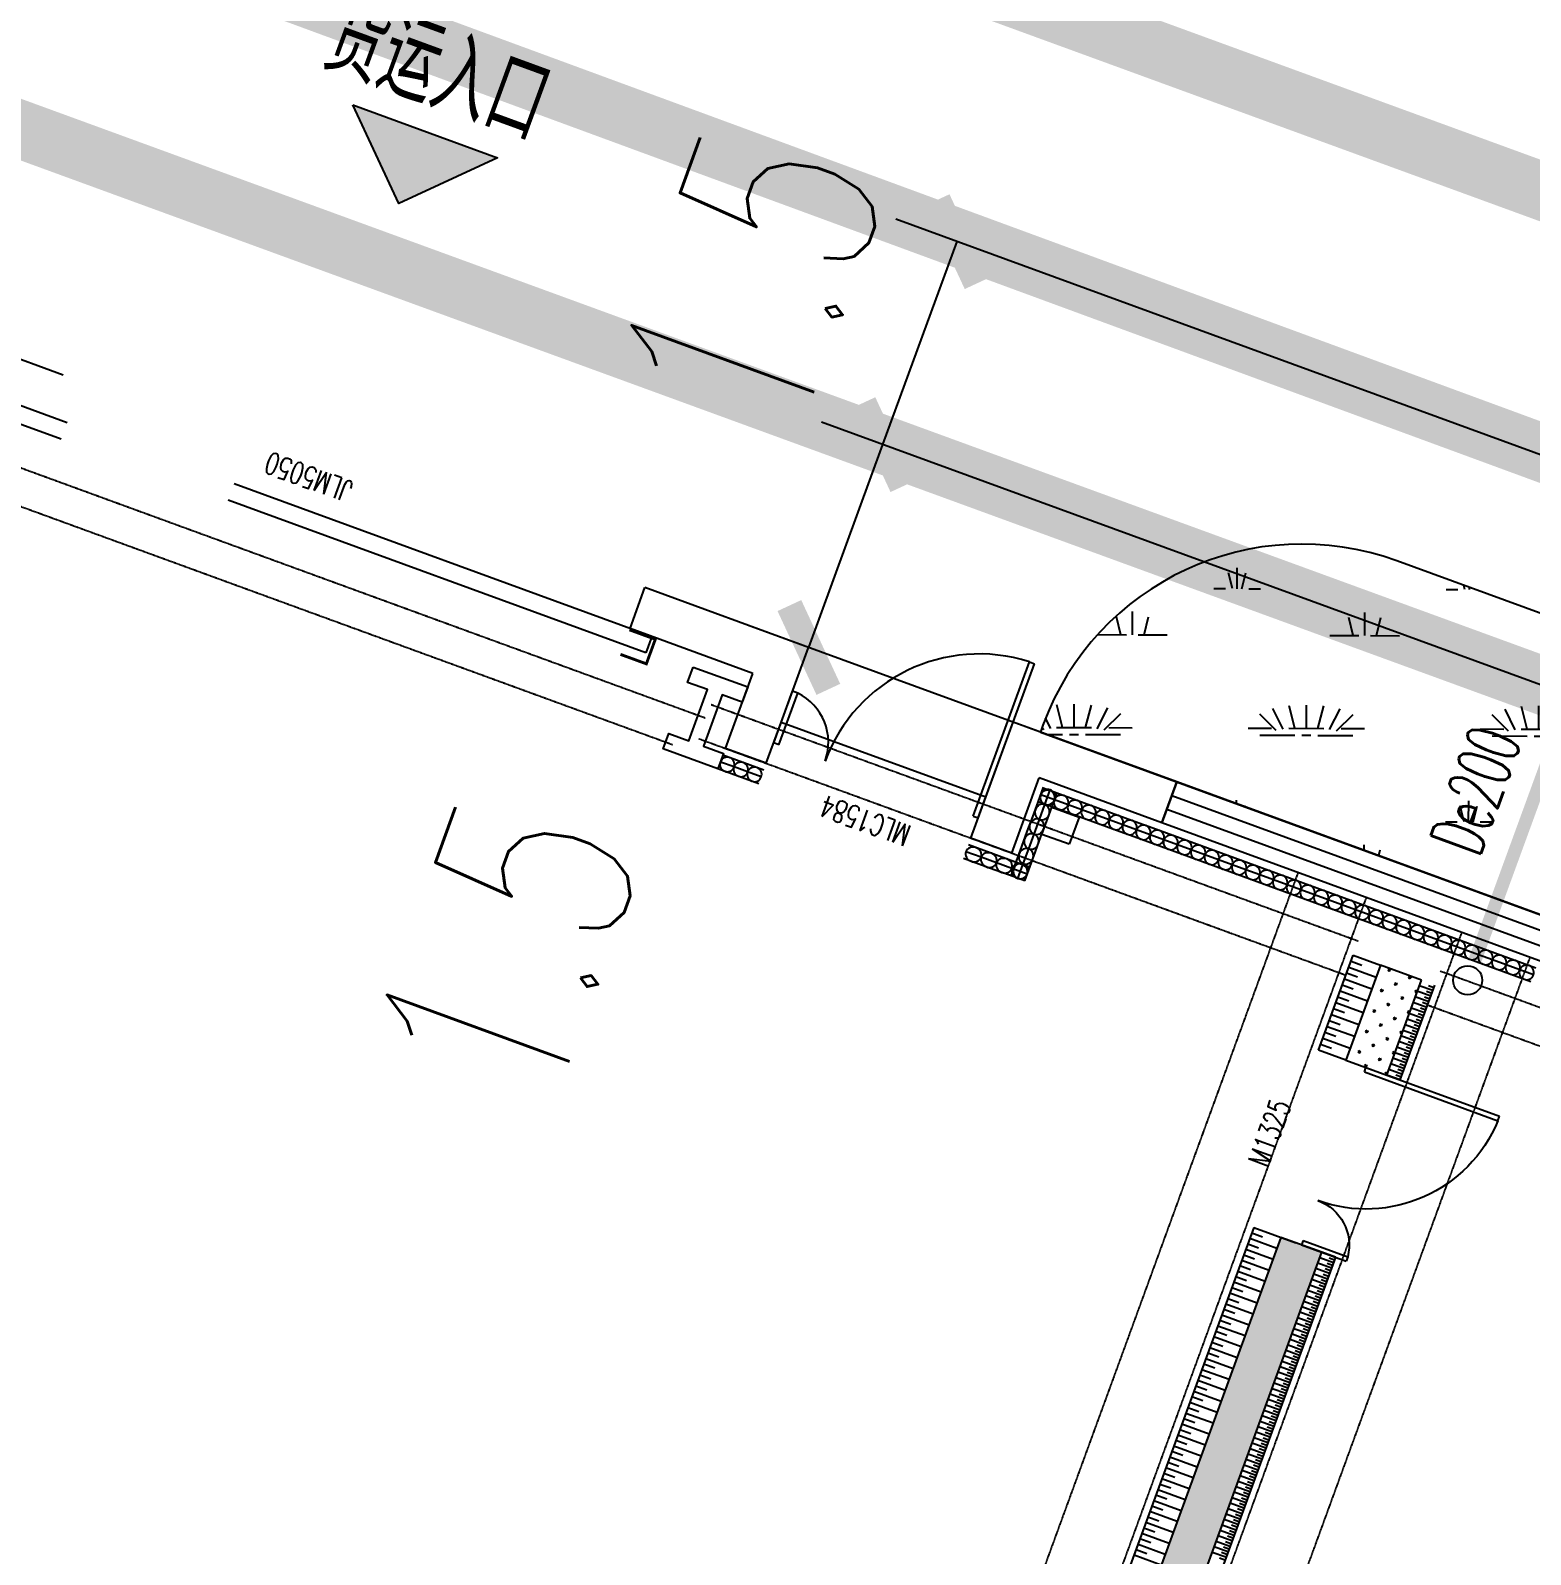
# Model space of a CAD drawing. Extents: x -111898 to 889894, y -2 to 1194865.
# Drawn here: x 693164 to 703495, y 1025132 to 1035628 of the extents above; entities that cross this region are included whole.
import ezdxf

# ---------------------------------------------------------------- set-up
doc = ezdxf.new("R2010")
doc.units = 0
doc.header["$LTSCALE"] = 10
doc.header["$MEASUREMENT"] = 0
doc.linetypes.add('10平面$0$10平面$0$DASH', pattern=[0.35, 0.25, -0.1])
doc.linetypes.add('10平面$0$DASH', pattern=[0.35, 0.25, -0.1])
doc.layers.get('Defpoints').update_dxf_attribs({"color": 210})
for name, color, linetype in [('0-WALL', 252, 'Continuous'), ('1-单体雨水', 131, 'Continuous'), ('10平面$0$10平面$0$WINDOW', 4, 'Continuous'), ('10平面$0$10平面$0$WINDOW_TEXT', 7, 'Continuous'), ('10平面$0$99平面图例外参$0$A-HATCH-2', 251, 'Continuous'), ('10平面$0$A-HRAIL', 173, 'Continuous'), ('10平面$0$A-LIN-V', 9, 'Continuous'), ('10平面$0$A-SFCE', 30, 'Continuous'), ('10平面$0$A-TEXT', 61, 'Continuous'), ('10平面$0$A-加建区域', 252, 'Continuous'), ('10平面$0$AS-WALL', 40, 'Continuous'), ('10平面$0$FH-tri', 180, 'Continuous'), ('10平面$0$PUB_HATCH', 8, 'Continuous'), ('FM_ZF消防', 1, 'Continuous'), ('Gps-ZF雨水', 4, 'TG_Y'), ('TEXT_雨水', 4, 'Continuous'), ('VPIPE-雨水', 4, 'Continuous'), ('WALL', 252, 'Continuous'), ('建-窗', 252, 'Continuous'), ('污水标高', 2, 'Continuous')]:
    doc.layers.add(name, color=color, linetype=linetype)
doc.layers.add('GPS-ZF消防', color=1, linetype='TG_X', lineweight=60)
doc.layers.add('GPS-ZF给水', color=3, linetype='TG_J', lineweight=60)
doc.styles.add('10平面$0$10平面$0$_TCH_WINDOW', font='SIMPLEX', dxfattribs={"height": 3.5, "bigfont": 'GBCBIG'})
doc.styles.add('10平面$0$A-STANDARD', font='SIMPLEX', dxfattribs={"bigfont": 'GBCBIG'})
doc.styles.add('_TCH_DIM_T3', font='SIMPLEX', dxfattribs={"width": 0.705882, "bigfont": 'GBCBIG'})
doc.styles.add('_TWT_PIPEDN', font='SIMPLEX', dxfattribs={"width": 0.6, "height": 3, "bigfont": 'HZTXT'})
doc.styles.add('TG_LINETYPE', font='SIMPLEX', dxfattribs={"width": 0.8, "height": 3.5, "bigfont": 'HZTXT'})
doc.linetypes.add('TG_J', pattern='A,2,-0.3,["J",TG_LINETYPE,S=0.1,R=0,X=-0.23,Y=-0.15],0', length=2.3)
doc.linetypes.add('TG_WX', pattern='A,3,-0.6,["WX",TG_LINETYPE,S=0.1,R=0,X=-0.52,Y=-0.15],0', length=3.6)
doc.linetypes.add('TG_X', pattern='A,5,-0.3,["X",TG_LINETYPE,S=0.1,R=0,X=-0.23,Y=-0.15],0', length=5.3)
doc.linetypes.add('TG_Y', pattern='A,2,-0.3,["Y",TG_LINETYPE,S=0.1,R=0,X=-0.25,Y=-0.15],0', length=2.3)
doc.dimstyles.new('_TCH_ARCH&&450', dxfattribs={"dimtxt": 1338.75, "dimasz": 450, "dimexe": 450, "dimexo": 450, "dimgap": 568.125, "dimtad": 1, "dimdec": 1, "dimlfac": 0.001, "dimzin": 0, "dimdsep": 46, "dimtxsty": '_TCH_DIM_T3', "dimblk": 'ARCHTICK', "dimcen": 0.09, "dimclrt": 7, "dimazin": 2, "dimtfac": 1, "dimtdec": 1, "dimtix": 1, "dimtmove": 2, "dimatfit": 3, "dimfxl": 0, "dimtolj": 1, "dimtzin": 0, "dimarcsym": 0})
doc.dimstyles.new('_TCH_ARCH&&500', dxfattribs={"dimtxt": 1487.5, "dimasz": 500, "dimexe": 500, "dimexo": 500, "dimgap": 631.25, "dimtad": 1, "dimdec": 1, "dimlfac": 0.001, "dimzin": 0, "dimdsep": 46, "dimtxsty": '_TCH_DIM_T3', "dimblk": 'ARCHTICK', "dimcen": 0.09, "dimclrt": 7, "dimazin": 2, "dimtfac": 1, "dimtdec": 1, "dimtix": 1, "dimtmove": 2, "dimatfit": 3, "dimfxl": 0, "dimtolj": 1, "dimtzin": 0, "dimarcsym": 0})
pattern_1 = [(24.929711, (581260.3, 187846.72), (-44.707476, 96.183378), [24, -82.06602]), (114.929711, (581417.13, 187789.42), (-96.183378, -44.707476), [24, -82.06602])]

# ---------------------------------------------------------------- blocks, each defined once
blk = doc.blocks.new('10平面$0$JYC-1')
at = {"layer": '10平面$0$FH-tri'}
h = blk.add_hatch(color=2, dxfattribs=at)
h.dxf.hatch_style = 1
h.paths.add_polyline_path([(-380724, 298510), (-379474, 299760), (-379474, 298510)])
at = {"layer": '10平面$0$FH-tri', "color": 2}
blk.add_lwpolyline([(-380724, 298510), (-379474, 299760), (-379474, 299760), (-379474, 298510)], close=True, dxfattribs=at)
at = {"layer": '10平面$0$A-TEXT', "style": '10平面$0$A-STANDARD'}
blk.add_text('货运入口', height=900.2, rotation=45, dxfattribs=at).set_placement((-381282, 298335))
blk = doc.blocks.new('10平面$0$10平面$0$$DorLib2D$00000126')
at = {"color": 0, "linetype": 'Continuous'}
for p, q in [((-0.532, 0.5), (-0.532, 0.9)), ((0.532, 0.9), (0.532, 0.5))]:
    blk.add_line(p, q, dxfattribs=at)
at = {"color": 0, "linetype": '10平面$0$10平面$0$DASH'}
for p, q in [((-0.532, 0.9), (0.532, 0.9)), ((-0.532, 0.5), (0.532, 0.5))]:
    blk.add_line(p, q, dxfattribs=at)
blk = doc.blocks.new('10平面$0$DOOR2DLIB$SYSLIB$00000123')
at = {"color": 0}
for p, q in [((0.475, -0.0014), (0.475, 0.7521)), ((0.475, 0.7521), (0.5, 0.7521)), ((0.5, -0.0014), (0.5, 0.7521)), ((-0.5, 0), (-0.5, 0.252)), ((-0.475, 0.252), (-0.5, 0.252)), ((-0.475, 0), (-0.475, 0.252)), ((-0.475, 0), (-0.5, 0)), ((0.475, -0.0014), (0.5, -0.0014))]:
    blk.add_line(p, q, dxfattribs=at)
for centre, radius, start, end in [((0.5046, -0.0019), 0.7546, 92.24927, 179.72377), ((-0.5008, 0.0026), 0.2508, 359.78987, 84.09744)]:
    blk.add_arc(centre, radius, start, end, dxfattribs=at)
blk = doc.blocks.new('10平面$0$G$C325EBD4F-M')
at = {"layer": '10平面$0$10平面$0$WINDOW'}
blk.add_line((-5200, -50), (-3700, -50), dxfattribs=at)
at = {"layer": '10平面$0$AS-WALL'}
for p, q in [((-5500, 250), (-5200, 250)), ((-5500, 250), (-5500, -300)), ((-3700, 250), (-3400, 250)), ((-3400, 250), (-3400, -300)), ((-5200, -50), (-5200, -600)), ((-3700, -50), (-3700, -600)), ((-6400, -300), (-5500, -300)), ((-6400, -300), (-6400, -600)), ((-3400, -300), (-2500, -300)), ((-2500, -300), (-2500, -600)), ((-6400, -600), (-5200, -600)), ((-3700, -600), (-2500, -600))]:
    blk.add_line(p, q, dxfattribs=at)
for points in [[(-5200, 250), (-5200, -50)], [(-3700, 250), (-3700, -50)]]:
    blk.add_lwpolyline(points, dxfattribs=at)
at = {"layer": '10平面$0$10平面$0$WINDOW'}
ref = blk.add_blockref('10平面$0$DOOR2DLIB$SYSLIB$00000123', (-4450, 100), dxfattribs=dict(at, xscale=-1500, yscale=-1500, zscale=300))
ref.add_attrib('A0', 'MLC1584', (-4795, 313), dxfattribs={"layer": '10平面$0$10平面$0$WINDOW_TEXT', "height": 148.8, "style": '10平面$0$10平面$0$_TCH_WINDOW', "width": 0.705882})
ref = blk.add_blockref('10平面$0$10平面$0$$DorLib2D$00000126', (0, -450), dxfattribs=dict(at, xscale=5000, yscale=300, zscale=300))
ref.add_attrib('A0', 'JLM5050', (-369, -594), dxfattribs={"layer": '10平面$0$10平面$0$WINDOW_TEXT', "height": 148.8, "style": '10平面$0$10平面$0$_TCH_WINDOW', "width": 0.705882})
blk = doc.blocks.new('10平面$0$3333')
at = {"layer": '10平面$0$A-SFCE', "const_width": 20}
blk.add_lwpolyline([(-227064, 766320), (-227064, 766510), (-227244, 766510), (-227244, 766320)], dxfattribs=at)
blk = doc.blocks.new('10平面$0$99平面图例外参$0$$LinePat$圆环')
for points in [[(0, 150), (300, 150)], [(0, 0), (300, 0)], [(0, -150), (300, -150)]]:
    blk.add_lwpolyline(points)
at = {"color": 0}
blk.add_circle((150, 0), 150, dxfattribs=at)
blk = doc.blocks.new('10平面$0$99平面图例外参$0$$LinePat$填挖边坡')
at = {"color": 0}
for p, q in [((0, 0), (0, -1500)), ((300, 0), (300, -600))]:
    blk.add_line(p, q, dxfattribs=at)
at = {"layer": 'Defpoints', "color": 0}
blk.add_point((600, 0), dxfattribs=at)
blk = doc.blocks.new('WINDOW2DLIB$DYNSTYLE$00000005')
at = {"color": 0}
for points in [[(-0.5, 0.5), (0.5, 0.5)], [(0.5, -0.5), (0.5, 0.5)], [(0.5, 0.16667), (-0.5, 0.16667)], [(0.5, -0.16667), (-0.5, -0.16667)], [(-0.5, -0.5), (0.5, -0.5)]]:
    blk.add_lwpolyline(points, dxfattribs=at)
blk = doc.blocks.new('_ArchTick')
at = {"color": 0, "linetype": 'ByBlock', "const_width": 0.4}
blk.add_lwpolyline([(-0.5, -0.5), (0.5, 0.5)], dxfattribs=at)
blk = doc.blocks.new('*D8447')
at = {"layer": 'Defpoints', "color": 0, "transparency": 16777216}
for p in [(692907, 1038419), (695468, 1037484), (693860, 1033083)]:
    blk.add_point(p, dxfattribs=at)
at = {"layer": '污水标高', "color": 0, "lineweight": -2, "transparency": 16777216}
for p, q in [((694998, 1037655), (692437, 1038591)), ((691299, 1034019), (692907, 1038419)), ((693390, 1033255), (690829, 1034191))]:
    blk.add_line(p, q, dxfattribs=at)
at = {"layer": '污水标高', "color": 0, "lineweight": -2, "transparency": 16777216, "xscale": 500, "yscale": 500, "zscale": 500}
for p, rotation in [((692907, 1038419), 69.92971153182174), ((691299, 1034019), 249.9297115318217)]:
    blk.add_blockref('_ArchTick', p, dxfattribs=dict(at, rotation=rotation))
at = {"layer": '污水标高', "color": 7, "transparency": 16777216, "insert": (690811, 1036691), "char_height": 1487.5, "attachment_point": 5, "rotation": 69.9297, "style": '_TCH_DIM_T3'}
blk.add_mtext('\\A1;4.7', dxfattribs=at)
blk = doc.blocks.new('*D8450')
at = {"layer": 'Defpoints', "color": 0, "transparency": 16777216}
for p in [(699546, 1034174), (710612, 1030130), (710101, 1028733)]:
    blk.add_point(p, dxfattribs=at)
at = {"layer": 'FM_ZF消防', "color": 0, "lineweight": -2, "transparency": 16777216}
for p, q in [((710189, 1030285), (699123, 1034328)), ((699035, 1032776), (699546, 1034174)), ((709679, 1028888), (698612, 1032931))]:
    blk.add_line(p, q, dxfattribs=at)
at = {"layer": 'FM_ZF消防', "color": 0, "lineweight": -2, "transparency": 16777216, "xscale": 450, "yscale": 450, "zscale": 450}
for p, rotation in [((699546, 1034174), 69.92971148542166), ((699035, 1032776), 249.9297114854216)]:
    blk.add_blockref('_ArchTick', p, dxfattribs=dict(at, rotation=rotation))
at = {"layer": 'FM_ZF消防', "color": 7, "transparency": 16777216, "insert": (698128, 1033900), "char_height": 1338.8, "attachment_point": 5, "rotation": 69.9297, "style": '_TCH_DIM_T3'}
blk.add_mtext('\\A1;1.5', dxfattribs=at)
blk = doc.blocks.new('*D8451')
at = {"layer": 'Defpoints', "color": 0, "transparency": 16777216}
for p in [(699035, 1032776), (710101, 1028733), (709591, 1027336)]:
    blk.add_point(p, dxfattribs=at)
at = {"layer": 'FM_ZF消防', "color": 0, "lineweight": -2, "transparency": 16777216}
for p, q in [((709679, 1028888), (698612, 1032931)), ((698525, 1031379), (699035, 1032776)), ((709168, 1027490), (698102, 1031533))]:
    blk.add_line(p, q, dxfattribs=at)
at = {"layer": 'FM_ZF消防', "color": 0, "lineweight": -2, "transparency": 16777216, "xscale": 450, "yscale": 450, "zscale": 450}
for p, rotation in [((699035, 1032776), 69.92971148542063), ((698525, 1031379), 249.9297114854206)]:
    blk.add_blockref('_ArchTick', p, dxfattribs=dict(at, rotation=rotation))
at = {"layer": 'FM_ZF消防', "color": 7, "transparency": 16777216, "insert": (696443, 1029289), "char_height": 1338.8, "attachment_point": 5, "rotation": 69.9297, "style": '_TCH_DIM_T3'}
blk.add_mtext('\\A1;1.5', dxfattribs=at)

msp = doc.modelspace()

# ---------------------------------------------------------------- hatches: boundary and pattern name
at = {"layer": '0-WALL'}
h = msp.add_hatch(dxfattribs=at)
h.set_pattern_fill('草坪或沼泽', color=8, scale=400, angle=-0.200257)
h.set_pattern_definition([(359.79974, (-824318.4, 704905.5), (1605.5824, 1594.398), [240, -48, 64, -48, 240, -960]), (359.79974, (-824398.3, 704953.8), (1605.5824, 1594.398), [160, -120, 240, -120, 160, -800]), (359.79974, (-823836, 705591.9), (1605.5824, 1594.398), [200, -80, 200, -1120]), (359.79974, (-824634.9, 705914.7), (1605.5824, 1594.398), [80, -160, 80, -1280]), (89.79974, (-824474.9, 705914.1), (-1594.398, 1605.5824), [144, -1456]), (89.79974, (-823998.3, 704952.4), (-1594.398, 1605.5824), [160, -1440]), (89.79974, (-823596, 705591), (-1594.398, 1605.5824), [160, -1440]), (44.79974, (-823790.3, 704935.7), (5.5922, 1599.9902), [160, -2102.7417]), (134.79974, (-824206.3, 704937.2), (-1599.9902, 5.5922), [160, -2102.7417]), (63.23469, (-823838.3, 704943.9), (5.5922, 1599.99023), [160, -3417.7088]), (75.7635, (-823918.27, 704952.15), (5.59221, 1599.99023), [160, -6436.969]), (75.7635, (-823516.03, 705590.75), (5.59221, 1599.99023), [128, -6468.969]), (75.7635, (-824442.9, 705914), (5.59221, 1599.99023), [112, -6484.969]), (103.835987, (-824078.27, 704952.7), (5.59221, 1599.99023), [160, -6436.969]), (103.835987, (-823676.03, 705591.3), (5.59221, 1599.99023), [128, -6468.969]), (103.835987, (-824506.9, 705914.2), (5.59221, 1599.99023), [112, -6484.969]), (116.364795, (-824158.3, 704945), (5.5922, 1599.99023), [160, -3417.7069])])
edge = h.paths.add_edge_path()
edge.add_line((741503.08, 933538.38), (741712.87, 934018.57))
edge.add_line((741712.87, 934018.57), (745060.96, 941812.89))
edge.add_line((745060.96, 941812.89), (766890.86, 1001849.76))
edge.add_line((766890.86, 1001849.76), (760346.98, 1016169.02))
edge.add_line((760346.98, 1016169.02), (737579.78, 1026362.54))
edge.add_line((737579.78, 1026362.54), (720756.11, 1037729.77))
edge.add_line((720756.11, 1037729.77), (653654.65, 1067773.01))
edge.add_line((653654.65, 1067773.01), (467795.25, 820503.81))
edge.add_line((467795.25, 820503.81), (468143.58, 820404.89))
edge.add_line((468143.58, 820404.89), (647181.92, 1058601.18))
edge.add_line((647181.92, 1058601.18), (648464.56, 1058132.56))
edge.add_line((648464.56, 1058132.56), (650350.23, 1063296.8))
edge.add_line((650350.23, 1063296.8), (720796.15, 1037558.69))
edge.add_line((720796.15, 1037558.69), (718909.6, 1032395.07))
edge.add_line((718909.6, 1032395.07), (725484.49, 1029992.9))
edge.add_line((725484.49, 1029992.9), (726513.26, 1032808.65))
edge.add_line((726513.26, 1032808.65), (729331.07, 1031779.14))
edge.add_line((729331.07, 1031779.14), (728302.36, 1028963.46))
edge.add_line((728302.36, 1028963.46), (747084.56, 1022101.19))
edge.add_line((747084.56, 1022101.19), (755217.14, 1018452.95))
edge.add_arc((743028.5, 1006160.87), 17310.64, -14.619994, 45.242091, ccw=False)
edge.add_line((759778.64, 1001791.54), (760685.99, 1001458.08))
edge.add_line((760685.99, 1001458.08), (765094.65, 999847.31))
edge.add_line((765094.65, 999847.31), (740941.69, 933744.02))
edge.add_line((740941.69, 933744.02), (741503.08, 933538.38))
h = msp.add_hatch(dxfattribs=at)
h.set_pattern_fill('草坪或沼泽', color=8, scale=400, angle=-0.200257)
h.set_pattern_definition([(359.79974, (-824318.4, 704905.5), (1605.5824, 1594.398), [240, -48, 64, -48, 240, -960]), (359.79974, (-824398.3, 704953.8), (1605.5824, 1594.398), [160, -120, 240, -120, 160, -800]), (359.79974, (-823836, 705591.9), (1605.5824, 1594.398), [200, -80, 200, -1120]), (359.79974, (-824634.9, 705914.7), (1605.5824, 1594.398), [80, -160, 80, -1280]), (89.79974, (-824474.9, 705914.1), (-1594.398, 1605.5824), [144, -1456]), (89.79974, (-823998.3, 704952.4), (-1594.398, 1605.5824), [160, -1440]), (89.79974, (-823596, 705591), (-1594.398, 1605.5824), [160, -1440]), (44.79974, (-823790.3, 704935.7), (5.5922, 1599.9902), [160, -2102.7417]), (134.79974, (-824206.3, 704937.2), (-1599.9902, 5.5922), [160, -2102.7417]), (63.23469, (-823838.3, 704943.9), (5.5922, 1599.99023), [160, -3417.7088]), (75.7635, (-823918.27, 704952.15), (5.59221, 1599.99023), [160, -6436.969]), (75.7635, (-823516.03, 705590.75), (5.59221, 1599.99023), [128, -6468.969]), (75.7635, (-824442.9, 705914), (5.59221, 1599.99023), [112, -6484.969]), (103.835987, (-824078.27, 704952.7), (5.59221, 1599.99023), [160, -6436.969]), (103.835987, (-823676.03, 705591.3), (5.59221, 1599.99023), [128, -6468.969]), (103.835987, (-824506.9, 705914.2), (5.59221, 1599.99023), [112, -6484.969]), (116.364795, (-824158.3, 704945), (5.5922, 1599.99023), [160, -3417.7069])])
edge = h.paths.add_edge_path()
edge.add_line((700120.09, 1030796.12), (720971.32, 1023177.92))
edge.add_arc((719204.49, 1023876.72), 1900, 338.420593, 429.930039)
edge.add_line((719856.51, 1025661.34), (702573.86, 1031975.62))
edge.add_arc((701921.85, 1030191), 1900, 69.930039, 159.929711)
edge.add_line((700137.23, 1030843.03), (700120.09, 1030796.12))
at = {"layer": '10平面$0$PUB_HATCH'}
h = msp.add_hatch(dxfattribs=at)
h.set_pattern_fill('石膏板', color=256, scale=30, angle=-20.070289, style=0)
h.set_pattern_definition(pattern_1)
h.paths.add_polyline_path([(702461.5, 1029191.15), (702222.65, 1028537.42), (702504.43, 1028434.47), (702743.28, 1029088.2)])
h = msp.add_hatch(dxfattribs=at)
h.set_pattern_fill('石膏板', color=256, scale=30, angle=-20.070289, style=0)
h.set_pattern_definition(pattern_1)
h.paths.add_polyline_path([(686628.72, 984982.24), (702058.31, 1027213.41), (701776.53, 1027316.36), (686346.94, 985085.19)])

# ---------------------------------------------------------------- linework, layer by layer
at = {"layer": '0-WALL'}
msp.add_lwpolyline([(700120.09, 1030796.12), (720971.32, 1023177.92, 0.421951), (719856.51, 1025661.34), (702573.86, 1031975.62, 0.41421189), (700137.23, 1030843.03)], format="xyb", close=True, dxfattribs=at)
at = {"layer": '1-单体雨水', "const_width": 90}
msp.add_lwpolyline([(704091.64, 1031904.51), (703113.6, 1029227.58)], dxfattribs=at)
at = {"layer": '10平面$0$A-LIN-V', "color": 8}
for p, q in [((702034.8, 1028606.05), (702273.64, 1029259.79)), ((702598.36, 1028400.15), (702837.21, 1029053.88)), ((702222.65, 1028537.42), (702034.8, 1028606.05)), ((702598.36, 1028400.15), (702504.43, 1028434.47)), ((701588.67, 1027385), (686227.72, 985341.68)), ((702152.23, 1027179.1), (686722.65, 984947.92))]:
    msp.add_line(p, q, dxfattribs=at)
at = {"layer": '10平面$0$A-加建区域'}
for p, q in [((701588.67, 1027385), (701879.76, 1027278.65)), ((702058.31, 1027213.41), (702152.23, 1027179.1))]:
    msp.add_line(p, q, dxfattribs=at)
at = {"layer": '10平面$0$AS-WALL', "color": 8}
for p, q in [((702461.5, 1029191.15), (702222.65, 1028537.42)), ((702743.28, 1029088.2), (702461.5, 1029191.15)), ((702504.43, 1028434.47), (702743.28, 1029088.2)), ((702222.65, 1028537.42), (702504.43, 1028434.47)), ((701776.53, 1027316.36), (686346.94, 985085.19)), ((702058.31, 1027213.41), (701776.53, 1027316.36)), ((686628.72, 984982.24), (702058.31, 1027213.41))]:
    msp.add_line(p, q, dxfattribs=at)
at = {"layer": 'Defpoints', "color": 1}
msp.add_lwpolyline([(700316.84, 1030023.34), (700128.99, 1030091.98), (700197.62, 1030279.83), (700385.48, 1030211.2)], close=True, dxfattribs=at)
at = {"layer": 'GPS-ZF消防', "linetype": 'TG_WX', "ltscale": 0.1, "const_width": 400}
msp.add_lwpolyline([(659611.81, 1047180.05), (711862.61, 1028089.7)], dxfattribs=at)
at = {"layer": 'GPS-ZF给水', "ltscale": 0.1, "const_width": 400}
msp.add_lwpolyline([(646403.93, 1053754.33), (732072.4, 1022234.6)], dxfattribs=at)
at = {"layer": 'Gps-ZF雨水', "ltscale": 0.1, "const_width": 400}
msp.add_lwpolyline([(704357.35, 1034235.67), (689892.82, 1039520.37)], dxfattribs=at)
at = {"layer": 'VPIPE-雨水', "linetype": 'Continuous'}
msp.add_circle((703062.13, 1029086.69), 100, dxfattribs=at)
at = {"layer": 'WALL', "color": 8, "linetype": '10平面$0$DASH'}
for p, q in [((691805.89, 1033088.55), (697809.72, 1030894.99)), ((691857.23, 1032803.63), (697586.79, 1030710.27)), ((697851.55, 1030986.17), (702309.33, 1029357.47)), ((697765.75, 1030751.35), (702223.54, 1029122.65)), ((670769.92, 944636), (701895.69, 1029828)), ((671239.56, 944464.41), (702365.32, 1029656.41)), ((671897.05, 944224.19), (703022.81, 1029416.19)), ((672366.69, 944052.6), (703492.45, 1029244.6)), ((702872.9, 1029151.57), (713204.89, 1025376.67)), ((702787.1, 1028916.75), (713119.1, 1025141.85))]:
    msp.add_line(p, q, dxfattribs=at)
at = {"layer": 'WALL', "color": 8}
msp.add_line((701059.36, 1030452.95), (700956.41, 1030171.17), dxfattribs=at)
msp.add_lwpolyline([(697728.57, 1031244.03), (698104.28, 1031106.76), (698065.84, 1031001.56), (697928.71, 1031051.67), (697799.68, 1030698.5), (697936.81, 1030648.4), (697898.38, 1030543.2), (697522.67, 1030680.47), (697561.1, 1030785.67), (697698.24, 1030735.56), (697827.27, 1031088.73), (697690.13, 1031138.83)], close=True, dxfattribs=at)
msp.add_lwpolyline([(701059.36, 1030452.95), (700956.41, 1030171.17)], dxfattribs=at)

# ---------------------------------------------------------------- block references
at = {"layer": '10平面$0$10平面$0$WINDOW'}
ref = msp.add_blockref('10平面$0$DOOR2DLIB$SYSLIB$00000123', (702140.48, 1027875.42), dxfattribs=dict(at, xscale=-1300, yscale=1300, zscale=300, rotation=249.929711433658))
ref.add_attrib('A', 'M1325', (701687.41, 1027790.75), dxfattribs={"layer": '10平面$0$10平面$0$WINDOW_TEXT', "height": 148.75, "rotation": 69.929711, "style": '10平面$0$10平面$0$_TCH_WINDOW', "width": 0.705882})
at = {"layer": '10平面$0$99平面图例外参$0$A-HATCH-2', "color": 8}
for p, xscale, yscale, zscale, rotation in [((702243.79, 1029178.07), -0.1449999998142448, 0.1333333333333333, 0.1333333333333333, 69.92971143377606), ((702273.64, 1029259.79), -0.1449999998142448, 0.1333333333333333, 0.1333333333333333, 69.92971143377606), ((702213.93, 1029096.35), -0.1449999998142448, 0.1333333333333333, 0.1333333333333333, 69.92971143377606), ((702823.16, 1029015.43), -0.06823529403023286, 0.06666666666666667, 0.06666666666666667, 249.9297114354029), ((702184.08, 1029014.64), -0.1449999998142448, 0.1333333333333333, 0.1333333333333333, 69.92971143377606), ((702781.01, 1028900.06), -0.06823529403023286, 0.06666666666666667, 0.06666666666666667, 249.9297114354029), ((702795.06, 1028938.52), -0.06823529403023286, 0.06666666666666667, 0.06666666666666667, 249.9297114354029), ((702809.11, 1028976.97), -0.06823529403023286, 0.06666666666666667, 0.06666666666666667, 249.9297114354029), ((702154.22, 1028932.92), -0.1449999998142448, 0.1333333333333333, 0.1333333333333333, 69.92971143377606), ((702752.91, 1028823.15), -0.06823529403023286, 0.06666666666666667, 0.06666666666666667, 249.9297114354029), ((702766.96, 1028861.61), -0.06823529403023286, 0.06666666666666667, 0.06666666666666667, 249.9297114354029), ((702094.51, 1028769.49), -0.1449999998142448, 0.1333333333333333, 0.1333333333333333, 69.92971143377606), ((702124.36, 1028851.2), -0.1449999998142448, 0.1333333333333333, 0.1333333333333333, 69.92971143377606), ((702710.76, 1028707.79), -0.06823529403023286, 0.06666666666666667, 0.06666666666666667, 249.9297114354029), ((702724.81, 1028746.24), -0.06823529403023286, 0.06666666666666667, 0.06666666666666667, 249.9297114354029), ((702738.86, 1028784.7), -0.06823529403023286, 0.06666666666666667, 0.06666666666666667, 249.9297114354029), ((702064.65, 1028687.77), -0.1449999998142448, 0.1333333333333333, 0.1333333333333333, 69.92971143377606), ((702668.61, 1028592.42), -0.06823529403023286, 0.06666666666666667, 0.06666666666666667, 249.9297114354029), ((702682.66, 1028630.88), -0.06823529403023286, 0.06666666666666667, 0.06666666666666667, 249.9297114354029), ((702696.71, 1028669.33), -0.06823529403023286, 0.06666666666666667, 0.06666666666666667, 249.9297114354029), ((702626.46, 1028477.06), -0.06823529403023286, 0.06666666666666667, 0.06666666666666667, 249.9297114354029), ((702640.51, 1028515.51), -0.06823529403023286, 0.06666666666666667, 0.06666666666666667, 249.9297114354029), ((702654.56, 1028553.97), -0.06823529403023286, 0.06666666666666667, 0.06666666666666667, 249.9297114354029), ((702598.36, 1028400.15), -0.06823529403023286, 0.06666666666666667, 0.06666666666666667, 249.9297114354029), ((702612.41, 1028438.6), -0.06823529403023286, 0.06666666666666667, 0.06666666666666667, 249.9297114354029), ((701533.71, 1027234.58), 0.1334573205823481, 0.1333333333333333, 0.1333333333333333, 69.92971143541095), ((701561.19, 1027309.79), 0.1334573205823481, 0.1333333333333333, 0.1333333333333333, 69.92971143541095), ((701506.23, 1027159.36), 0.1334573205823481, 0.1333333333333333, 0.1333333333333333, 69.92971143541095), ((702152.23, 1027179.1), 0.06666901738333265, 0.06666666666666667, 0.06666666666666667, 249.9297114337832), ((701451.27, 1027008.94), 0.1334573205823481, 0.1333333333333333, 0.1333333333333333, 69.92971143541095), ((701478.75, 1027084.15), 0.1334573205823481, 0.1333333333333333, 0.1333333333333333, 69.92971143541095), ((702111.05, 1027066.38), 0.06666901738333265, 0.06666666666666667, 0.06666666666666667, 249.9297114337832), ((702124.78, 1027103.95), 0.06666901738333265, 0.06666666666666667, 0.06666666666666667, 249.9297114337832), ((702138.51, 1027141.52), 0.06666901738333265, 0.06666666666666667, 0.06666666666666667, 249.9297114337832), ((701423.79, 1026933.73), 0.1334573205823481, 0.1333333333333333, 0.1333333333333333, 69.92971143541095), ((702069.87, 1026953.66), 0.06666901738333265, 0.06666666666666667, 0.06666666666666667, 249.9297114337832), ((702083.6, 1026991.23), 0.06666901738333265, 0.06666666666666667, 0.06666666666666667, 249.9297114337832), ((702097.32, 1027028.81), 0.06666901738333265, 0.06666666666666667, 0.06666666666666667, 249.9297114337832), ((701396.32, 1026858.52), 0.1334573205823481, 0.1333333333333333, 0.1333333333333333, 69.92971143541095), ((702028.69, 1026840.95), 0.06666901738333265, 0.06666666666666667, 0.06666666666666667, 249.9297114337832), ((702042.42, 1026878.52), 0.06666901738333265, 0.06666666666666667, 0.06666666666666667, 249.9297114337832), ((702056.14, 1026916.09), 0.06666901738333265, 0.06666666666666667, 0.06666666666666667, 249.9297114337832), ((701341.36, 1026708.09), 0.1334573205823481, 0.1333333333333333, 0.1333333333333333, 69.92971143541095), ((701368.84, 1026783.31), 0.1334573205823481, 0.1333333333333333, 0.1333333333333333, 69.92971143541095), ((701987.51, 1026728.23), 0.06666901738333265, 0.06666666666666667, 0.06666666666666667, 249.9297114337832), ((702001.23, 1026765.8), 0.06666901738333265, 0.06666666666666667, 0.06666666666666667, 249.9297114337832), ((702014.96, 1026803.37), 0.06666901738333265, 0.06666666666666667, 0.06666666666666667, 249.9297114337832), ((701313.88, 1026632.88), 0.1334573205823481, 0.1333333333333333, 0.1333333333333333, 69.92971143541095), ((701960.05, 1026653.08), 0.06666901738333265, 0.06666666666666667, 0.06666666666666667, 249.9297114337832), ((701973.78, 1026690.66), 0.06666901738333265, 0.06666666666666667, 0.06666666666666667, 249.9297114337832), ((701258.92, 1026482.46), 0.1334573205823481, 0.1333333333333333, 0.1333333333333333, 69.92971143541095), ((701286.4, 1026557.67), 0.1334573205823481, 0.1333333333333333, 0.1333333333333333, 69.92971143541095), ((701918.87, 1026540.37), 0.06666901738333265, 0.06666666666666667, 0.06666666666666667, 249.9297114337832), ((701932.6, 1026577.94), 0.06666901738333265, 0.06666666666666667, 0.06666666666666667, 249.9297114337832), ((701946.32, 1026615.51), 0.06666901738333265, 0.06666666666666667, 0.06666666666666667, 249.9297114337832), ((701231.44, 1026407.25), 0.1334573205823481, 0.1333333333333333, 0.1333333333333333, 69.92971143541095), ((701877.69, 1026427.65), 0.06666901738333265, 0.06666666666666667, 0.06666666666666667, 249.9297114337832), ((701891.41, 1026465.22), 0.06666901738333265, 0.06666666666666667, 0.06666666666666667, 249.9297114337832), ((701905.14, 1026502.8), 0.06666901738333265, 0.06666666666666667, 0.06666666666666667, 249.9297114337832), ((701203.96, 1026332.04), 0.1334573205823481, 0.1333333333333333, 0.1333333333333333, 69.92971143541095), ((701836.5, 1026314.93), 0.06666901738333265, 0.06666666666666667, 0.06666666666666667, 249.9297114337832), ((701850.23, 1026352.51), 0.06666901738333265, 0.06666666666666667, 0.06666666666666667, 249.9297114337832), ((701863.96, 1026390.08), 0.06666901738333265, 0.06666666666666667, 0.06666666666666667, 249.9297114337832), ((701149, 1026181.61), 0.1334573205823481, 0.1333333333333333, 0.1333333333333333, 69.92971143541095), ((701176.48, 1026256.82), 0.1334573205823481, 0.1333333333333333, 0.1333333333333333, 69.92971143541095), ((701795.32, 1026202.22), 0.06666901738333265, 0.06666666666666667, 0.06666666666666667, 249.9297114337832), ((701809.05, 1026239.79), 0.06666901738333265, 0.06666666666666667, 0.06666666666666667, 249.9297114337832), ((701822.78, 1026277.36), 0.06666901738333265, 0.06666666666666667, 0.06666666666666667, 249.9297114337832), ((701121.52, 1026106.4), 0.1334573205823481, 0.1333333333333333, 0.1333333333333333, 69.92971143541095), ((701767.87, 1026127.07), 0.06666901738333265, 0.06666666666666667, 0.06666666666666667, 249.9297114337832), ((701781.59, 1026164.65), 0.06666901738333265, 0.06666666666666667, 0.06666666666666667, 249.9297114337832), ((701066.56, 1025955.98), 0.1334573205823481, 0.1333333333333333, 0.1333333333333333, 69.92971143541095), ((701094.04, 1026031.19), 0.1334573205823481, 0.1333333333333333, 0.1333333333333333, 69.92971143541095), ((701726.69, 1026014.36), 0.06666901738333265, 0.06666666666666667, 0.06666666666666667, 249.9297114337832), ((701740.41, 1026051.93), 0.06666901738333265, 0.06666666666666667, 0.06666666666666667, 249.9297114337832), ((701754.14, 1026089.5), 0.06666901738333265, 0.06666666666666667, 0.06666666666666667, 249.9297114337832), ((701039.08, 1025880.77), 0.1334573205823481, 0.1333333333333333, 0.1333333333333333, 69.92971143541095), ((701685.5, 1025901.64), 0.06666901738333265, 0.06666666666666667, 0.06666666666666667, 249.9297114337832), ((701699.23, 1025939.21), 0.06666901738333265, 0.06666666666666667, 0.06666666666666667, 249.9297114337832), ((701712.96, 1025976.78), 0.06666901738333265, 0.06666666666666667, 0.06666666666666667, 249.9297114337832), ((701011.6, 1025805.55), 0.1334573205823481, 0.1333333333333333, 0.1333333333333333, 69.92971143541095), ((701644.32, 1025788.92), 0.06666901738333265, 0.06666666666666667, 0.06666666666666667, 249.9297114337832), ((701658.05, 1025826.5), 0.06666901738333265, 0.06666666666666667, 0.06666666666666667, 249.9297114337832), ((701671.78, 1025864.07), 0.06666901738333265, 0.06666666666666667, 0.06666666666666667, 249.9297114337832), ((700956.65, 1025655.13), 0.1334573205823481, 0.1333333333333333, 0.1333333333333333, 69.92971143541095), ((700984.13, 1025730.34), 0.1334573205823481, 0.1333333333333333, 0.1333333333333333, 69.92971143541095), ((701603.14, 1025676.21), 0.06666901738333265, 0.06666666666666667, 0.06666666666666667, 249.9297114337832), ((701616.87, 1025713.78), 0.06666901738333265, 0.06666666666666667, 0.06666666666666667, 249.9297114337832), ((701630.59, 1025751.35), 0.06666901738333265, 0.06666666666666667, 0.06666666666666667, 249.9297114337832), ((700929.17, 1025579.92), 0.1334573205823481, 0.1333333333333333, 0.1333333333333333, 69.92971143541095), ((701575.68, 1025601.06), 0.06666901738333265, 0.06666666666666667, 0.06666666666666667, 249.9297114337832), ((701589.41, 1025638.63), 0.06666901738333265, 0.06666666666666667, 0.06666666666666667, 249.9297114337832), ((700874.21, 1025429.5), 0.1334573205823481, 0.1333333333333333, 0.1333333333333333, 69.92971143541095), ((700901.69, 1025504.71), 0.1334573205823481, 0.1333333333333333, 0.1333333333333333, 69.92971143541095), ((701534.5, 1025488.35), 0.06666901738333265, 0.06666666666666667, 0.06666666666666667, 249.9297114337832), ((701548.23, 1025525.92), 0.06666901738333265, 0.06666666666666667, 0.06666666666666667, 249.9297114337832), ((701561.96, 1025563.49), 0.06666901738333265, 0.06666666666666667, 0.06666666666666667, 249.9297114337832), ((700846.73, 1025354.28), 0.1334573205823481, 0.1333333333333333, 0.1333333333333333, 69.92971143541095), ((701493.32, 1025375.63), 0.06666901738333265, 0.06666666666666667, 0.06666666666666667, 249.9297114337832), ((701507.05, 1025413.2), 0.06666901738333265, 0.06666666666666667, 0.06666666666666667, 249.9297114337832), ((701520.77, 1025450.77), 0.06666901738333265, 0.06666666666666667, 0.06666666666666667, 249.9297114337832), ((700819.25, 1025279.07), 0.1334573205823481, 0.1333333333333333, 0.1333333333333333, 69.92971143541095), ((701452.14, 1025262.91), 0.06666901738333265, 0.06666666666666667, 0.06666666666666667, 249.9297114337832), ((701465.86, 1025300.48), 0.06666901738333265, 0.06666666666666667, 0.06666666666666667, 249.9297114337832), ((701479.59, 1025338.06), 0.06666901738333265, 0.06666666666666667, 0.06666666666666667, 249.9297114337832), ((700764.29, 1025128.65), 0.1334573205823481, 0.1333333333333333, 0.1333333333333333, 69.92971143541095), ((700791.77, 1025203.86), 0.1334573205823481, 0.1333333333333333, 0.1333333333333333, 69.92971143541095), ((701424.68, 1025187.77), 0.06666901738333265, 0.06666666666666667, 0.06666666666666667, 249.9297114337832), ((701438.41, 1025225.34), 0.06666901738333265, 0.06666666666666667, 0.06666666666666667, 249.9297114337832), ((701397.23, 1025112.62), 0.06666901738333265, 0.06666666666666667, 0.06666666666666667, 249.9297114337832), ((701410.96, 1025150.2), 0.06666901738333265, 0.06666666666666667, 0.06666666666666667, 249.9297114337832)]:
    msp.add_blockref('10平面$0$99平面图例外参$0$$LinePat$填挖边坡', p, dxfattribs=dict(at, xscale=xscale, yscale=yscale, zscale=zscale, rotation=rotation))
at = {"layer": '10平面$0$A-HRAIL', "yscale": 0.3333333333333334, "zscale": 0.3333333333333333}
for p, xscale, rotation in [((698009.46, 1030555.84), -0.333333312028715, 339.9297114345931), ((698103.39, 1030521.53), -0.333333312028715, 339.9297114345931), ((698197.32, 1030487.21), -0.333333312028715, 339.9297114345931), ((700150.66, 1030296.99), -0.3611111227129974, 249.9297114345931), ((700215.91, 1030328.87), -0.3344988349732453, 339.9297114345931), ((700310.17, 1030294.43), -0.3344988349732453, 339.9297114345931), ((700404.42, 1030259.99), -0.3344988349732453, 339.9297114345931), ((700113.48, 1030195.24), -0.3611111227129974, 249.9297114345931), ((700498.68, 1030225.56), -0.3344988349732453, 339.9297114345931), ((700592.93, 1030191.12), -0.3344988349732453, 339.9297114345931), ((700687.19, 1030156.68), -0.3344988349732453, 339.9297114345931), ((700076.31, 1030093.48), -0.3611111227129974, 249.9297114345931), ((700781.44, 1030122.24), -0.3344988349732453, 339.9297114345931), ((700875.7, 1030087.81), -0.3344988349732453, 339.9297114345931), ((700969.96, 1030053.37), -0.3344988349732453, 339.9297114345931), ((699711.89, 1029933.84), -0.3750000000093617, 339.9297114345931), ((700039.13, 1029991.73), -0.3611111227129974, 249.9297114345931), ((701064.21, 1030018.93), -0.3344988349732453, 339.9297114345931), ((701158.47, 1029984.49), -0.3344988349732453, 339.9297114345931), ((701252.72, 1029950.06), -0.3344988349732453, 339.9297114345931), ((699817.56, 1029895.24), -0.3750000000093617, 339.9297114345931), ((699923.23, 1029856.63), -0.3750000000093617, 339.9297114345931), ((700001.95, 1029889.97), -0.3611111227129974, 249.9297114345931), ((701346.98, 1029915.62), -0.3344988349732453, 339.9297114345931), ((701441.23, 1029881.18), -0.3344988349732453, 339.9297114345931), ((701535.49, 1029846.75), -0.3344988349732453, 339.9297114345931), ((700028.9, 1029818.02), -0.3750000000093617, 339.9297114345931), ((699964.77, 1029788.22), -0.3611111227129974, 249.9297114345931), ((701629.75, 1029812.31), -0.3344988349732453, 339.9297114345931), ((701724, 1029777.87), -0.3344988349732453, 339.9297114345931), ((701818.26, 1029743.43), -0.3344988349732453, 339.9297114345931), ((701912.51, 1029709), -0.3344988349732453, 339.9297114345931), ((702006.77, 1029674.56), -0.3344988349732453, 339.9297114345931), ((702101.02, 1029640.12), -0.3344988349732453, 339.9297114345931), ((702195.28, 1029605.68), -0.3344988349732453, 339.9297114345931), ((702289.54, 1029571.25), -0.3344988349732453, 339.9297114345931), ((702383.79, 1029536.81), -0.3344988349732453, 339.9297114345931), ((702478.05, 1029502.37), -0.3344988349732453, 339.9297114345931), ((702572.3, 1029467.94), -0.3344988349732453, 339.9297114345931), ((702666.56, 1029433.5), -0.3344988349732453, 339.9297114345931), ((702760.81, 1029399.06), -0.3344988349732453, 339.9297114345931), ((702855.07, 1029364.62), -0.3344988349732453, 339.9297114345931), ((702949.32, 1029330.19), -0.3344988349732453, 339.9297114345931), ((703043.58, 1029295.75), -0.3344988349732453, 339.9297114345931), ((703137.84, 1029261.31), -0.3344988349732453, 339.9297114345931), ((703232.09, 1029226.87), -0.3344988349732453, 339.9297114345931), ((703326.35, 1029192.44), -0.3344988349732453, 339.9297114345931), ((703420.6, 1029158), -0.3344988349732453, 339.9297114345931), ((703514.86, 1029123.56), -0.3344988349732453, 339.9297114345931)]:
    msp.add_blockref('10平面$0$99平面图例外参$0$$LinePat$圆环', p, dxfattribs=dict(at, xscale=xscale, rotation=rotation))
at = {"layer": '10平面$0$A-SFCE', "xscale": -1, "rotation": 249.9297114345931}
msp.add_blockref('10平面$0$3333', (55428.1, 1507755.62), dxfattribs=at)
at = {"layer": 'WALL', "xscale": 0.6000000000000003, "yscale": 0.6000000000000003, "zscale": 0.6000000000000003, "rotation": 294.9297114345945}
msp.add_blockref('10平面$0$JYC-1', (629253.09, 752471.47), dxfattribs=at)
at = {"layer": 'WALL', "color": 8, "rotation": 159.9297114345931}
msp.add_blockref('10平面$0$G$C325EBD4F-M', (694842.12, 1032085.69), dxfattribs=at)
at = {"layer": '建-窗', "xscale": -12600, "yscale": 300, "zscale": 300, "rotation": 339.9297114588832}
msp.add_blockref('WINDOW2DLIB$DYNSTYLE$00000005', (706925.3, 1028150.07), dxfattribs=at)

# ---------------------------------------------------------------- texts
at = {"layer": 'TEXT_雨水', "style": '_TWT_PIPEDN', "width": 0.557143}
msp.add_text('De200', height=367.5, rotation=69.929711, dxfattribs=at).set_placement((703140.86, 1029925.09))

# ---------------------------------------------------------------- dimensions: what is measured, and where the dimension line sits
at = {"layer": 'FM_ZF消防'}
for base, p1, p2, picture, middle in [((699545.64, 1034173.67), (710101.38, 1028733.19), (710611.9, 1030130.49), '*D8450', (698128.03, 1033899.69)), ((699035.12, 1032776.36), (709590.86, 1027335.88), (710101.38, 1028733.19), '*D8451', (696443.4, 1029288.83))]:
    dim = msp.add_linear_dim(base=base, p1=p1, p2=p2, angle=69.929711, dimstyle='_TCH_ARCH&&450', override={"dimgap": 0}, dxfattribs=at)
    dim.commit()
    dim.dimension.update_dxf_attribs({"geometry": picture, "text_midpoint": middle, "dimtype": 161, "text_rotation": 69.929711})
at = {"layer": '污水标高', "color": 2}
dim = msp.add_linear_dim(base=(692906.75, 1038419.22), p1=(693859.83, 1033083.38), p2=(695467.5, 1037483.62), angle=69.929712, dimstyle='_TCH_ARCH&&500', override={"dimgap": 0}, dxfattribs=at)
dim.commit()
dim.dimension.update_dxf_attribs({"geometry": '*D8447', "text_midpoint": (690811.41, 1036690.96), "dimtype": 161, "text_rotation": 69.929712})

doc.saveas('drawing.dxf')
